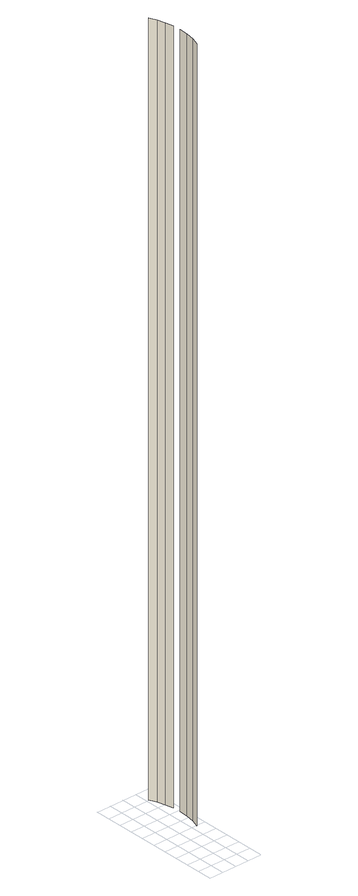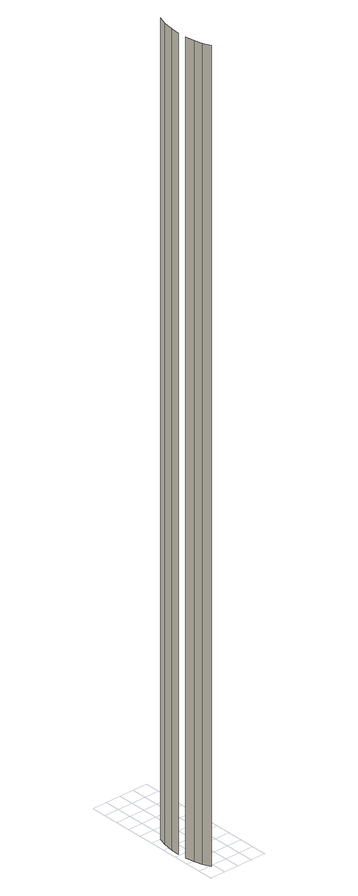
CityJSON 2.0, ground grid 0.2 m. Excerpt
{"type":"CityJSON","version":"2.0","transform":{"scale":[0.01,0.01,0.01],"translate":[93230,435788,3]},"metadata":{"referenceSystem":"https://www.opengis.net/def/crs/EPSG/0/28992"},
"CityObjects":{
"building1":{"type":"Building","geometry":[{"type":"MultiSurface","lod":"2","boundaries":[[[0,1,2,3]],[[3,2,4,5]],[[5,4,6,7]],[[8,9,10,11]],[[12,13,14,15]],[[15,14,9,8]]],"semantics":{"surfaces":[{"type":"WallSurface"}],"values":[0,0,0,0,0,0]}}]}
},
"vertices":[
[47,79,1119],[47,79,40],[51,91,40],[51,91,1119],[53,104,40],[53,104,1119],[54,117,40],[54,117,1119],[51,140,40],[51,140,1119],[53,128,1119],[53,128,40],[43,161,40],[43,161,1119],[48,151,1119],[48,151,40]
]}
